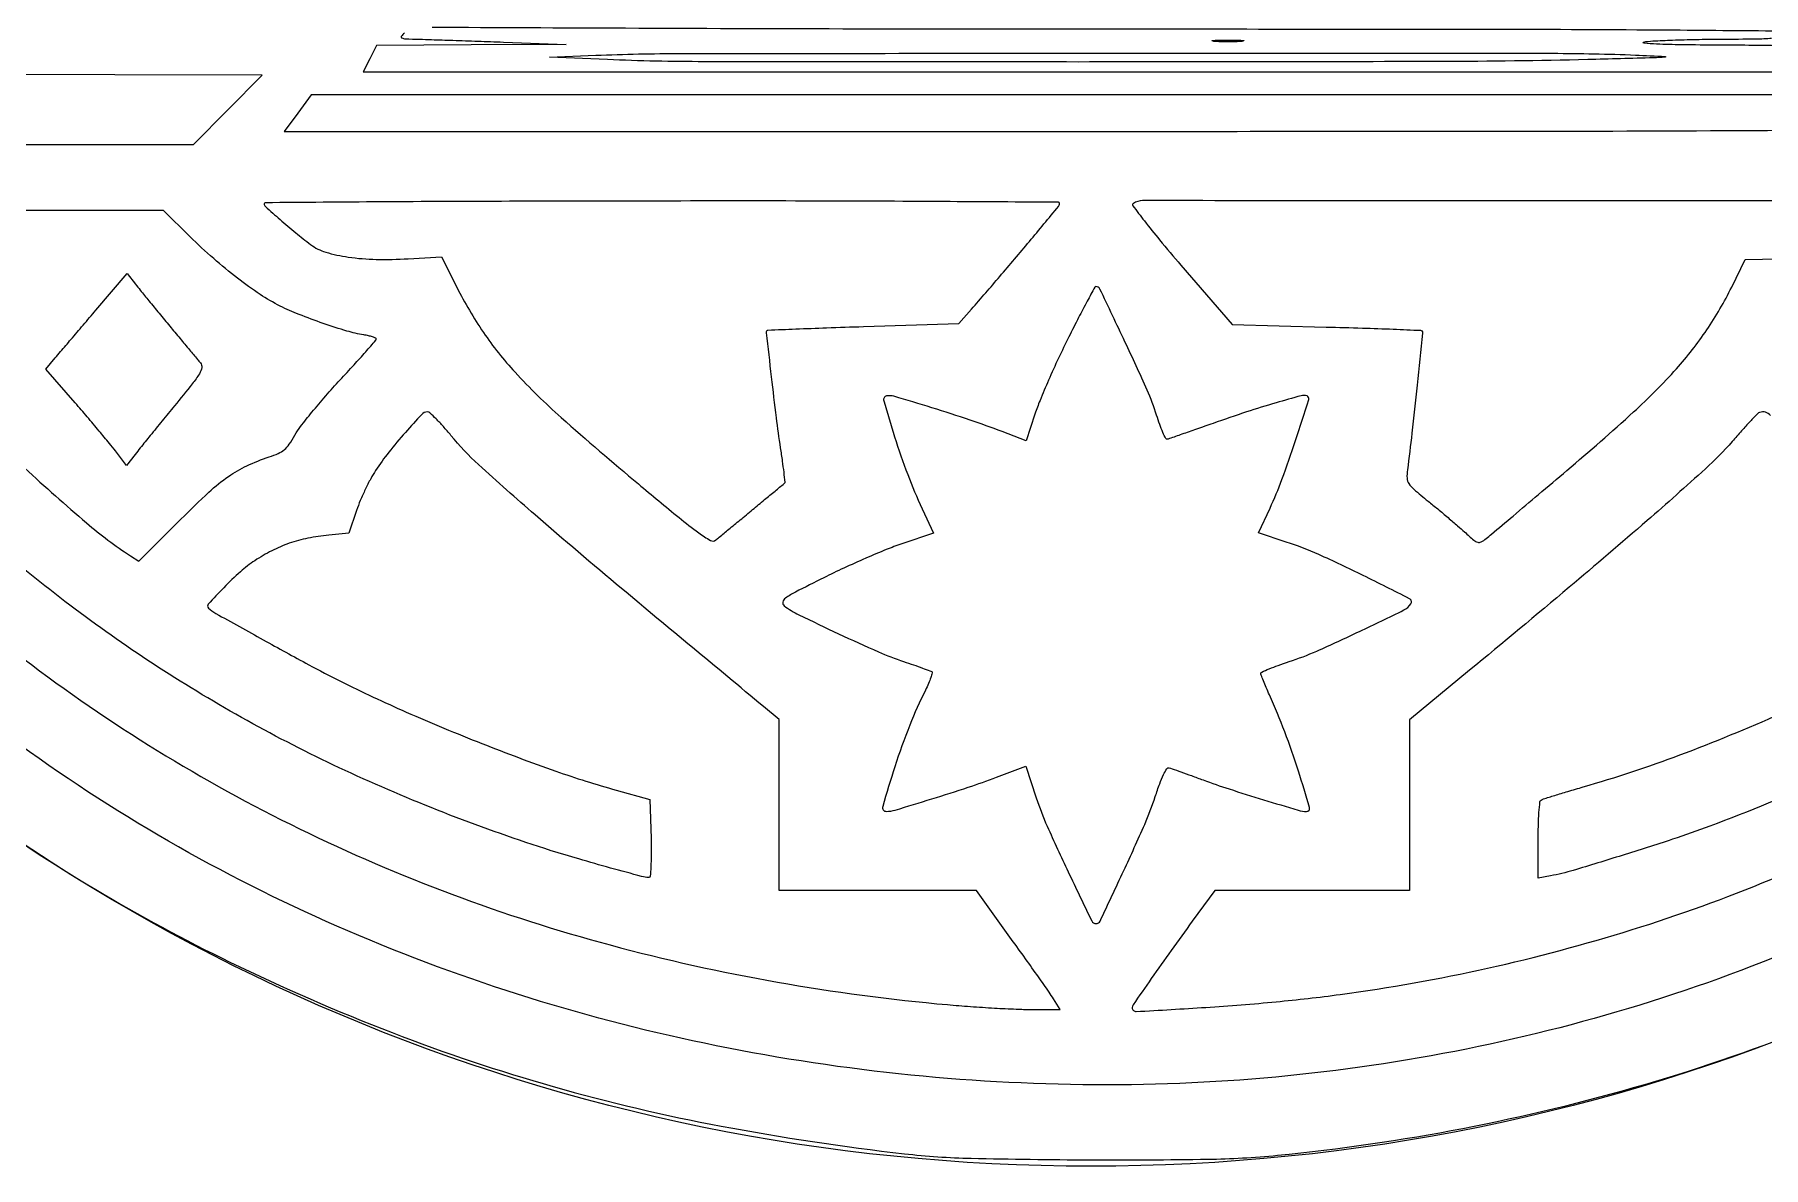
# Model space of a CAD drawing. Header units: millimetres. Extents: x 8 to 202, y 10 to 284.
# Drawn here: x 66.55 to 84.47, y 55.99 to 67.73 of the extents above; entities that cross this region are included whole.
import ezdxf

# ---------------------------------------------------------------- set-up
doc = ezdxf.new("R2010")
doc.units = ezdxf.units.MM
doc.layers.add('CUT', color=1, linetype='Continuous')
doc.layers.add('ENGRAVE', color=7, linetype='Continuous')

msp = doc.modelspace()

# ---------------------------------------------------------------- linework, layer by layer
at = {"layer": 'CUT'}
msp.add_circle((77.5, 76), 20, dxfattribs=at)
at = {"layer": 'ENGRAVE'}
for points in [[(22.924, 11.036, 0.000003), (45.118, 11.044, 0.000001), (67.428, 11.053, 0.198812)], [(85.376, 58.502, -0.053836), (81.64, 57.266, -0.052978), (77.67, 56.844, -0.049887), (73.616, 57.249, -0.05154), (69.795, 58.44, -0.055274), (66.395, 60.368, -0.054565), (63.463, 63.019, -0.048055), (61.031, 66.351, -0.031736), (59.854, 68.66, -0.034269), (59.014, 71.042, -0.034531), (58.512, 73.5, -0.033252), (58.344, 76.034, -0.01372), (58.372, 77.058, -0.013123), (58.457, 78.095, -0.012593), (58.6, 79.166, -0.010534), (58.805, 80.294, -0.062107), (60.25, 84.593, -0.064454)], [(86.078, 66.005, 0.000023), (82.045, 66.007, 0.000044), (78.034, 66.009, 0.142368), (77.94, 65.981, 0.435318), (77.935, 65.956, 0.004661), (78.054, 65.799, 0.009707), (78.212, 65.601, 0.004122), (78.432, 65.341), (78.963, 64.725), (79.94, 64.699, -0.00134), (80.315, 64.688, -0.002185), (80.634, 64.677, -0.00028), (80.917, 64.665, -0.188054), (80.931, 64.659, -0.225848), (80.939, 64.637, -0.00021), (80.883, 64.097, -0.002377), (80.828, 63.598, -0.005288), (80.781, 63.219, 0.044406), (80.777, 63.132, 0.136096), (80.795, 63.076, 0.071002), (80.847, 63.018, 0.006455), (80.996, 62.894, -0.003395), (81.096, 62.813, -0.00266), (81.203, 62.723, -0.002689), (81.302, 62.638, -0.006589), (81.374, 62.575, 0.007619), (81.469, 62.49, 0.103295), (81.51, 62.468, 0.201618), (81.545, 62.472, 0.043374), (81.598, 62.506, 0.006795), (81.654, 62.552, 0.000219), (81.876, 62.74, 0.000423), (82.139, 62.962, 0.000293), (82.435, 63.213, 0.008531), (83.126, 63.819, 0.025278), (83.571, 64.267, 0.034559), (83.885, 64.669, 0.033844), (84.143, 65.113), (84.284, 65.399), (84.827, 65.409, 0.005982)], [(84.569, 67.766, 0.000448), (83.387, 67.776, 0.001577), (81.577, 67.783, 0.000196), (77.639, 67.785, -0.000391), (74.927, 67.788, -0.000676), (72.673, 67.795, -0.000055), (70.671, 67.804, -0.087642)], [(70.673, 67.884, -0.000113), (71.961, 67.884, -0.000928)], [(81.01, 68.057, -0.000477), (77.795, 68.053, -0.000561), (74.538, 68.056, -0.001837)], [(73.406, 67.882, -0.000572), (75.106, 67.874, 0.000776), (76.979, 67.866, 0.000663), (78.951, 67.864, 0.000668), (80.744, 67.866, 0.00191)], [(70.383, 67.746, 0.051954), (70.35, 67.712, 0.49149), (70.355, 67.695, 0.089619), (70.393, 67.687, 0.003434), (70.537, 67.682, -0.001712), (70.662, 67.678, -0.000344), (70.885, 67.671, -0.000364), (71.144, 67.662, -0.00034), (71.409, 67.653), (72.059, 67.629), (71.076, 67.623), (70.093, 67.617), (70.024, 67.48), (69.954, 67.343), (77.5, 67.343), (85.046, 67.343)], [(84.668, 67.614, 0.002167), (84.367, 67.618, 0.001299), (84.01, 67.621, -0.00215), (83.623, 67.624, -0.006871), (83.365, 67.631, -0.015591), (83.232, 67.641, -0.869341), (83.231, 67.653, -0.030763), (83.326, 67.664, -0.003917), (83.53, 67.673, -0.004577), (83.773, 67.68, -0.003794), (84.031, 67.683, 0.002037), (84.397, 67.686, 0.018496), (84.557, 67.693, 0.061078)], [(66.446, 63.237, 0.00965), (67.087, 62.668, 0.031566), (67.541, 62.328), (67.628, 62.271), (68.065, 62.706, -0.009458), (68.356, 62.987, -0.03308), (68.559, 63.151, -0.044527), (68.748, 63.26, -0.029958), (68.98, 63.352, 0.026701), (69.075, 63.389, 0.070126), (69.138, 63.428, 0.066679), (69.188, 63.484, 0.022411), (69.246, 63.578, -0.036168), (69.306, 63.668, -0.007637), (69.424, 63.816, -0.007961), (69.566, 63.984, -0.007477), (69.716, 64.151, 0.002391), (69.86, 64.307, 0.003817), (69.981, 64.442, 0.000884), (70.086, 64.561, 0.175018), (70.091, 64.576, 0.310794), (70.085, 64.585, 0.020046), (70.053, 64.597, 0.023599), (70.011, 64.608, 0.014854), (69.96, 64.618, -0.032474), (69.787, 64.657, -0.010946), (69.54, 64.736, -0.011233), (69.29, 64.829, -0.02204), (69.095, 64.916, -0.029832), (68.886, 65.037, -0.01767), (68.652, 65.205, -0.016254), (68.405, 65.408, -0.013895), (68.158, 65.637), (67.884, 65.906), (65.994, 65.906, 0.001032)], [(66.431, 61.263, 0.04917), (69.295, 59.498, 0.048036), (72.514, 58.294, 0.043516), (76.012, 57.675, 0.004055), (76.25, 57.656, 0.003556), (76.499, 57.64, 0.003575), (76.725, 57.629, 0.010678), (76.879, 57.625), (77.182, 57.625), (77.111, 57.737, 0.011697), (77.066, 57.805, 0.001221), (76.955, 57.963, 0.001515), (76.822, 58.151, 0.001213), (76.677, 58.352), (76.312, 58.857), (75.289, 58.857), (74.266, 58.857), (74.266, 59.745), (74.266, 60.632), (74.104, 60.767, -0.001177), (72.634, 61.988, -0.004624), (71.737, 62.752, -0.006375), (71.151, 63.273, -0.036337), (70.865, 63.575, 0.010204), (70.786, 63.668, 0.014836), (70.711, 63.747, 0.010308), (70.647, 63.809, 0.1881), (70.621, 63.819, 0.207048), (70.562, 63.793, 0.007304), (70.392, 63.606, 0.014284), (70.22, 63.401, 0.021504), (70.084, 63.212, 0.022355), (70.033, 63.127, 0.011765), (69.977, 63.016, 0.011682), (69.925, 62.901, 0.017618), (69.886, 62.797), (69.806, 62.561), (69.598, 62.541, 0.025602), (69.382, 62.509, 0.033316), (69.188, 62.457, 0.034295), (69.008, 62.38, 0.029943), (68.831, 62.277, 0.034851), (68.682, 62.162, 0.017338), (68.51, 61.997, 0.008286), (68.349, 61.827, 0.411927), (68.351, 61.785, 0.059888), (68.426, 61.731, 0.000831), (68.919, 61.457, 0.002613), (69.39, 61.199, 0.007608), (69.719, 61.028, 0.012976), (70.402, 60.708, 0.009159), (71.185, 60.382, 0.009262), (71.951, 60.096, 0.017645), (72.579, 59.899), (72.928, 59.803), (72.939, 59.399, -0.006218), (72.941, 59.228, -0.014912), (72.937, 59.101, -0.010757), (72.93, 59.007, -0.386007), (72.915, 58.994, -0.064368), (72.842, 59.004, -0.001618), (72.52, 59.091, -0.003926), (72.19, 59.185, -0.006038), (71.905, 59.271, -0.030543), (69.829, 60.074, -0.034103), (67.944, 61.1, -0.03473), (66.246, 62.353, -0.034137)], [(84.546, 63.782, 0.309777), (84.433, 63.814, 0.117875), (84.41, 63.8, 0.003687), (84.334, 63.72, 0.007007), (84.246, 63.624, 0.004777), (84.148, 63.513, -0.031232), (83.871, 63.229, -0.00449), (83.265, 62.692, -0.00442), (82.458, 62.001, -0.002216), (81.426, 61.141), (80.802, 60.626), (80.802, 59.741), (80.802, 58.857), (79.793, 58.857), (78.784, 58.857), (78.551, 58.541, 0.002977), (78.332, 58.237, 0.003455), (78.126, 57.946, 0.000699), (77.937, 57.673, 0.152335), (77.928, 57.644, 0.430912), (77.97, 57.604, 0.001702), (78.692, 57.647, 0.00759), (79.422, 57.705, 0.010099), (80.083, 57.781, 0.042209), (83.111, 58.453, 0.044188), (85.935, 59.618, 0.044295)], [(86.273, 60.623, -0.040107), (83.918, 59.525, -0.009472), (83.529, 59.389, -0.004117), (83.007, 59.222, -0.003207), (82.501, 59.067, -0.025981), (82.265, 59.01), (82.136, 58.986), (82.136, 59.382, -0.00721), (82.139, 59.535, -0.011162), (82.145, 59.666, -0.005643), (82.155, 59.776, -0.234451), (82.167, 59.796, -0.061556), (82.191, 59.807, -0.001427), (82.308, 59.844, -0.003153), (82.445, 59.885, -0.00213), (82.603, 59.932, 0.019307), (83.607, 60.264, 0.01585), (84.651, 60.693, 0.015813)], [(65.864, 59.736, 0.043588), (68.573, 58.117, 0.020493), (70.255, 57.385, 0.023141), (71.926, 56.826, 0.022711), (73.668, 56.416, 0.018414), (75.567, 56.13, 0.022398), (76.259, 56.083, 0.004612), (77.484, 56.067, 0.004713), (78.711, 56.073, 0.020724), (79.433, 56.114, 0.046634), (83.243, 56.849, 0.05031), (86.75, 58.267, 0.050036)], [(90.966, 39.973, -0.000005), (92.194, 40.313, -0.000005), (93.41, 40.65, -0.000008)]]:
    msp.add_lwpolyline(points, format="xyb", dxfattribs=at)
for points in [[(79.065, 67.66, -0.014123), (78.999, 67.656, -0.008335), (78.92, 67.655, -0.008335), (78.841, 67.656, -0.014123), (78.775, 67.66, -0.084525), (78.757, 67.665, -0.76997), (78.757, 67.669, -0.018707), (78.816, 67.672, -0.003751), (78.92, 67.673, -0.003751), (79.024, 67.672, -0.018707), (79.083, 67.669, -0.76997), (79.083, 67.665, -0.084525)], [(83.146, 67.518, -0.00224), (83.453, 67.504, -0.930734), (83.453, 67.496, -0.016793), (83.332, 67.489, -0.000274), (82.65, 67.471, -0.005804), (81.13, 67.451, -0.000536), (77.369, 67.446, -0.000362), (73.49, 67.449, -0.010301), (72.487, 67.471), (71.888, 67.497), (72.367, 67.516, -0.009733), (73.25, 67.534, -0.000192), (77.765, 67.537, -0.000186), (82.288, 67.536, -0.010073)], [(69.277, 66.915), (69.136, 66.727), (77.503, 66.727, 0.00019), (81.9, 66.729, 0.001112), (84.213, 66.736, 0.000151), (85.828, 66.745, 0.588375), (85.842, 66.771, 0.00594), (85.826, 66.796, 0.000979), (85.794, 66.844, 0.001076), (85.756, 66.9, 0.000951), (85.716, 66.959), (85.618, 67.104), (77.517, 67.104), (69.417, 67.104)], [(68.929, 65.977, 0.212666), (68.942, 65.948, 0.002855), (69.093, 65.813, 0.008569), (69.255, 65.676, 0.010592), (69.41, 65.554, 0.089268), (69.566, 65.475, 0.035965), (69.8, 65.424, 0.030896), (70.09, 65.4, 0.020888), (70.421, 65.407), (70.767, 65.428), (70.926, 65.111, 0.033693), (71.201, 64.643, 0.036751), (71.53, 64.23, 0.025172), (72.009, 63.76, 0.006983), (72.808, 63.073, 0.001993), (73.23, 62.723, 0.015418), (73.434, 62.566, 0.027908), (73.555, 62.487, 0.305725), (73.611, 62.492, 0.004143), (73.647, 62.521, 0.000301), (73.745, 62.602, 0.000421), (73.863, 62.699, 0.000318), (73.992, 62.806, -0.000107), (74.117, 62.91, -0.000172), (74.225, 62.999, -0.000029), (74.32, 63.077, -0.010045), (74.327, 63.083, 0.265698), (74.33, 63.09, 0.00087), (74.318, 63.193, 0.00436), (74.303, 63.309, 0.002678), (74.283, 63.446, -0.006606), (74.239, 63.759, -0.002761), (74.189, 64.182, -0.000312), (74.137, 64.64, -0.20031), (74.144, 64.665, -0.216334), (74.151, 64.668, -0.000071), (74.44, 64.679, -0.001155), (74.76, 64.691, -0.000699), (75.141, 64.704), (76.131, 64.735), (76.262, 64.884, 0.003737), (76.555, 65.223, 0.003123), (76.862, 65.586, 0.00046), (77.164, 65.949, 0.174919), (77.175, 65.98, 0.412393), (77.163, 65.992, 0.000047), (75.964, 65.999, 0.001077), (74.633, 66.005, 0.000646), (73.052, 66.005, 0.000552), (71.471, 66.002, 0.000921), (70.14, 65.996, 0.000034), (68.939, 65.987, 0.412197)], [(67.949, 64.708, 0.000308), (68.056, 64.58, 0.000401), (68.155, 64.462, 0.000296), (68.237, 64.364, 0.003709), (68.268, 64.327, -0.228166), (68.281, 64.28, -0.090346), (68.257, 64.215, -0.031945), (68.183, 64.11, -0.003585), (67.998, 63.882, 0.000686), (67.87, 63.725, 0.000782), (67.747, 63.574, 0.000707), (67.643, 63.446, 0.004393), (67.591, 63.379), (67.502, 63.265), (67.387, 63.414, 0.008076), (67.324, 63.493, 0.001987), (67.217, 63.621, 0.002034), (67.094, 63.768, 0.002033), (66.969, 63.913), (66.665, 64.263), (66.762, 64.378, -0.000524), (66.818, 64.444, -0.000089), (66.925, 64.57, -0.000097), (67.052, 64.719, -0.000086), (67.183, 64.873), (67.508, 65.254), (67.594, 65.144, 0.005401), (67.643, 65.082, 0.00104), (67.733, 64.97, 0.001107), (67.84, 64.841, 0.001021)], [(77.271, 64.597, 0.006631), (77.164, 64.377, 0.006018), (77.06, 64.147, 0.006034), (76.972, 63.939, 0.019203), (76.92, 63.797), (76.83, 63.518), (76.578, 63.615, 0.010616), (76.247, 63.734, 0.006441), (75.852, 63.862, 0.002334), (75.458, 63.981, 0.126665), (75.381, 63.984, 0.433996), (75.352, 63.935, 0.005884), (75.464, 63.562, 0.014155), (75.6, 63.17, 0.017908), (75.749, 62.816), (75.866, 62.562), (75.538, 62.451, 0.014922), (75.378, 62.392, 0.006059), (75.165, 62.302, 0.005988), (74.938, 62.2, 0.007586), (74.731, 62.1, 0.002522), (74.436, 61.951, 0.034981), (74.334, 61.889, 0.181213), (74.306, 61.848, 0.299386), (74.319, 61.81, 0.048194), (74.472, 61.716, 0.004237), (74.884, 61.52, 0.0057), (75.297, 61.332, 0.022759), (75.557, 61.232, -0.002172), (75.661, 61.197, -0.003122), (75.753, 61.164, -0.001667), (75.83, 61.136, -0.048884), (75.849, 61.127, -0.328843), (75.855, 61.113, -0.018804), (75.84, 61.065, -0.02275), (75.817, 61.005, -0.014102), (75.785, 60.936, 0.023439), (75.621, 60.571, 0.015798), (75.467, 60.141, 0.007473), (75.341, 59.729, 0.499504), (75.379, 59.678, 0.073197), (75.471, 59.692, 0.002132), (75.85, 59.808, 0.00485), (76.228, 59.929, 0.009939), (76.521, 60.032), (76.825, 60.147), (76.933, 59.818, 0.025288), (77.046, 59.525, 0.006168), (77.264, 59.053, 0.001398), (77.508, 58.543, 0.287891), (77.553, 58.515, 0.290233), (77.595, 58.542, 0.001181), (77.84, 59.064, 0.005569), (78.057, 59.544, 0.025042), (78.167, 59.832, -0.009613), (78.213, 59.965, -0.02501), (78.252, 60.059, -0.029128), (78.287, 60.12, -0.320953), (78.311, 60.129, -0.024025), (78.341, 60.121, -0.001309), (78.433, 60.088, -0.002035), (78.542, 60.049, -0.001484), (78.663, 60.004, 0.010436), (78.932, 59.911, 0.004704), (79.289, 59.799, 0.002056), (79.649, 59.691, 0.07182), (79.736, 59.678, 0.500691), (79.766, 59.719, 0.005662), (79.651, 60.096, 0.013307), (79.509, 60.502, 0.014773), (79.351, 60.885, -0.004591), (79.317, 60.963, -0.006525), (79.288, 61.033, -0.003876), (79.265, 61.092, -0.090496), (79.262, 61.109, -0.296496), (79.271, 61.123, -0.006013), (79.348, 61.156, -0.012136), (79.442, 61.192, -0.007604), (79.554, 61.231, 0.025384), (79.841, 61.34, 0.006856), (80.284, 61.544, 0.002675), (80.745, 61.766, 0.141623), (80.817, 61.831, 0.438939), (80.803, 61.883, 0.002719), (80.323, 62.123, 0.009582), (79.861, 62.341, 0.026472), (79.525, 62.47), (79.238, 62.564), (79.357, 62.821, 0.019878), (79.48, 63.119, 0.008683), (79.621, 63.522, 0.002165), (79.758, 63.946, 0.403331), (79.74, 63.984, 0.154399), (79.678, 63.986, 0.00438), (79.419, 63.913, 0.008503), (79.114, 63.819, 0.005643), (78.766, 63.7, -0.00055), (78.593, 63.64, -0.000833), (78.443, 63.587, -0.000305), (78.313, 63.542, -0.020743), (78.291, 63.535, -0.353122), (78.276, 63.542, -0.011911), (78.246, 63.605, -0.017721), (78.214, 63.687, -0.010821), (78.181, 63.784, 0.030197), (78.083, 64.045, 0.004721), (77.853, 64.545, 0.001015), (77.593, 65.093, 0.289173), (77.552, 65.119, 0.274768), (77.54, 65.112, 0.000987), (77.461, 64.966, 0.004689), (77.372, 64.797, 0.002879)]]:
    msp.add_lwpolyline(points, format="xyb", close=True, dxfattribs=at)
msp.add_lwpolyline([(65.409, 66.59), (68.194, 66.59), (68.552, 66.949), (68.909, 67.308), (65.848, 67.317)], dxfattribs=at)

doc.saveas('drawing.dxf')
